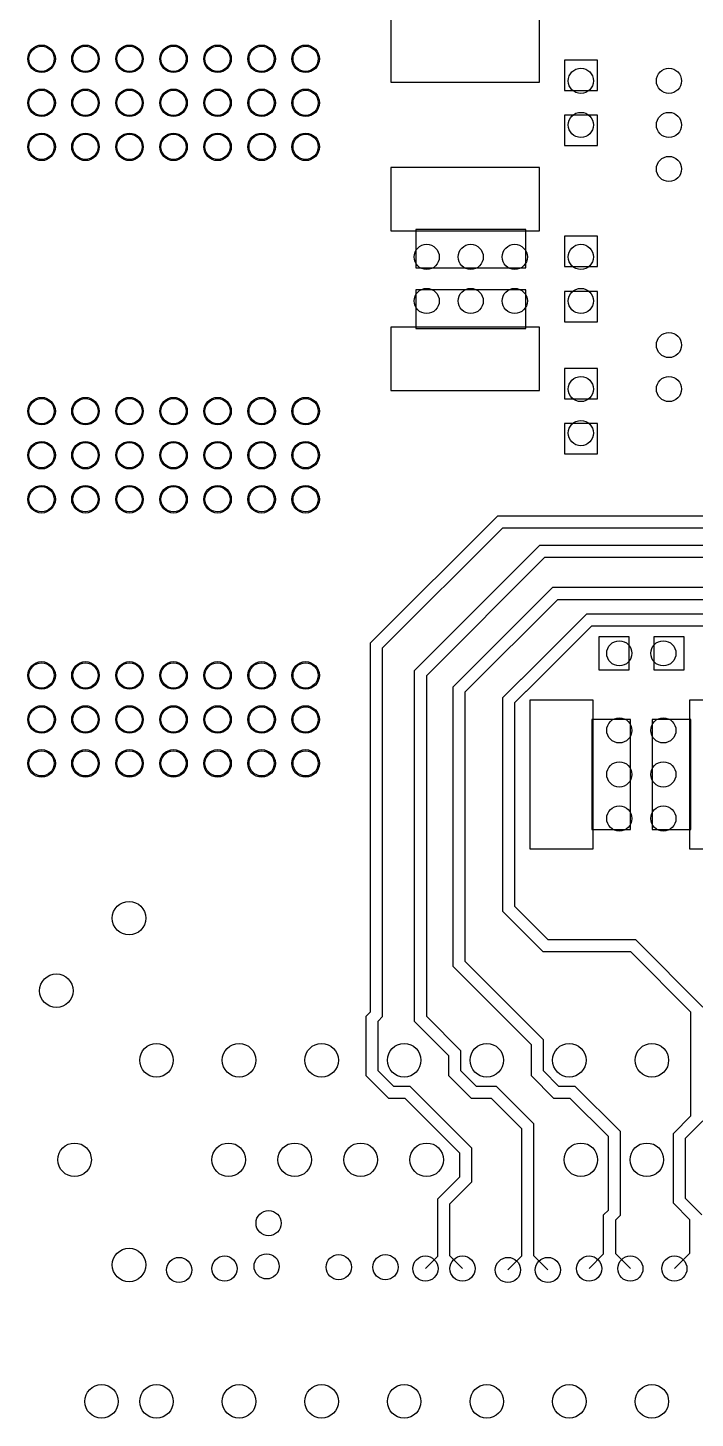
# Model space of a CAD drawing. Extents: x 1 to 15.9, y 0.4 to 4.
# Drawn here: x 2.762 to 3.239, y 1.016 to 2.01 of the extents above; entities that cross this region are included whole.
import ezdxf

# ---------------------------------------------------------------- set-up
doc = ezdxf.new("R2010")
doc.units = 0
doc.layers.get('0').update_dxf_attribs({"linetype": 'CONTINUOUS'})
doc.layers.add('gtl', color=1, linetype='CONTINUOUS')

# ---------------------------------------------------------------- blocks, each defined once
blk = doc.blocks.new('D14')
blk.add_lwpolyline([(-0.05315, -0.02265), (0.05315, -0.02265), (0.05315, 0.02265), (-0.05315, 0.02265)], close=True)
blk = doc.blocks.new('D15')
blk.add_lwpolyline([(-0.01085, -0.0118), (0.01085, -0.0118), (0.01085, 0.0118), (-0.01085, 0.0118)], close=True)
blk = doc.blocks.new('D18')
blk.add_lwpolyline([(-0.0118, -0.01085), (0.0118, -0.01085), (0.0118, 0.01085), (-0.0118, 0.01085)], close=True)
blk = doc.blocks.new('D29')
blk.add_lwpolyline([(-0.02265, -0.05315), (0.02265, -0.05315), (0.02265, 0.05315), (-0.02265, 0.05315)], close=True)
blk = doc.blocks.new('D35')
blk.add_circle((0, 0), 0.00985)
blk = doc.blocks.new('D84')
blk.add_lwpolyline([(-0.03935, -0.0138), (0.03935, -0.0138), (0.03935, 0.0138), (-0.03935, 0.0138)], close=True)
blk = doc.blocks.new('D89')
blk.add_lwpolyline([(-0.0138, -0.03935), (0.0138, -0.03935), (0.0138, 0.03935), (-0.0138, 0.03935)], close=True)
blk = doc.blocks.new('D120')
blk.add_circle((0, 0), 0.012)
blk = doc.blocks.new('D121')
blk.add_circle((0, 0), 0.009)

msp = doc.modelspace()

# ---------------------------------------------------------------- linework, layer by layer
at = {"layer": 'gtl', "color": 1}
for points in [[(3.1016, 1.6528), (3.2788, 1.6528), (3.2992, 1.6732)], [(3.0071, 1.5705), (3.0981, 1.6614)], [(3.0981, 1.6614), (3.2559, 1.6614)], [(3.0157, 1.5669), (3.1016, 1.6528)], [(3.0386, 1.5508), (3.1282, 1.6404)], [(3.0472, 1.5472), (3.1318, 1.6318)], [(3.1282, 1.6404), (3.3215, 1.6404)], [(3.1318, 1.6318), (3.325, 1.6318)], [(3.0662, 1.539), (3.1374, 1.6102), (3.3819, 1.6102)], [(3.0748, 1.3425), (3.0748, 1.5354), (3.141, 1.6016), (3.3855, 1.6016)], [(3.1151, 1.5446), (3.1618, 1.5913)], [(3.1618, 1.5913), (3.461, 1.5913)], [(3.1187, 1.536), (3.1654, 1.5827)], [(3.1654, 1.5827), (3.4646, 1.5827)], [(3.0071, 1.3067), (3.0071, 1.5705)], [(3.0157, 1.3032), (3.0157, 1.5669)], [(3.0386, 1.2996), (3.0386, 1.5508)], [(3.0472, 1.3032), (3.0472, 1.5472)], [(3.1016, 1.5315), (3.1148, 1.5446)], [(3.1148, 1.5446), (3.1151, 1.5446)], [(3.0662, 1.339), (3.0662, 1.539)], [(3.1016, 1.3783), (3.1016, 1.5315)], [(3.1102, 1.5279), (3.1184, 1.536)], [(3.1184, 1.536), (3.1187, 1.536)], [(3.1102, 1.3819), (3.1102, 1.5279)], [(3.1016, 1.3783), (3.1303, 1.3497)], [(3.1102, 1.3819), (3.1339, 1.3583)], [(3.1339, 1.3583), (3.1965, 1.3583)], [(3.1965, 1.3583), (3.2448, 1.3099)], [(3.0748, 1.3425), (3.1307, 1.2866)], [(3.1303, 1.3497), (3.1929, 1.3497)], [(3.1929, 1.3497), (3.2362, 1.3064)], [(3.0662, 1.339), (3.1221, 1.283)], [(3.004, 1.3036), (3.0071, 1.3067)], [(3.004, 1.2608), (3.004, 1.3036)], [(3.0126, 1.3), (3.0157, 1.3032)], [(3.0472, 1.3032), (3.0717, 1.2787)], [(3.2362, 1.2323), (3.2362, 1.3064)], [(3.0126, 1.2644), (3.0126, 1.3)], [(3.0386, 1.2996), (3.0631, 1.2752)], [(3.1221, 1.2608), (3.1221, 1.283)], [(3.1307, 1.2644), (3.1307, 1.2866)], [(3.0631, 1.2608), (3.0631, 1.2752)], [(3.0717, 1.2644), (3.0717, 1.2787)], [(3.0126, 1.2644), (3.0234, 1.2535), (3.0351, 1.2535), (3.0795, 1.2091)], [(3.0717, 1.2644), (3.0825, 1.2535)], [(3.1307, 1.2644), (3.1416, 1.2535), (3.1532, 1.2535)], [(3.004, 1.2608), (3.0199, 1.2449)], [(3.0631, 1.2608), (3.0789, 1.2449)], [(3.0825, 1.2535), (3.0968, 1.2535)], [(3.0968, 1.2535), (3.1239, 1.2265)], [(3.1221, 1.2608), (3.138, 1.2449)], [(3.1532, 1.2535), (3.1858, 1.221)], [(3.0199, 1.2449), (3.0315, 1.2449)], [(3.0315, 1.2449), (3.0709, 1.2056)], [(3.0789, 1.2449), (3.0933, 1.2449)], [(3.0933, 1.2449), (3.1153, 1.2229)], [(3.138, 1.2449), (3.1496, 1.2449)], [(3.1496, 1.2449), (3.1772, 1.2174)], [(3.1239, 1.132), (3.1239, 1.2265)], [(3.2237, 1.2197), (3.2362, 1.2323)], [(3.2323, 1.2162), (3.2448, 1.2287)], [(3.1153, 1.132), (3.1153, 1.2229)], [(3.1738, 1.1335), (3.1738, 1.1614), (3.1772, 1.1647), (3.1772, 1.2174)], [(3.1824, 1.1335), (3.1824, 1.1579), (3.1858, 1.1612), (3.1858, 1.221)], [(3.2237, 1.1697), (3.2237, 1.2197)], [(3.2323, 1.1732), (3.2323, 1.2162)], [(3.0637, 1.1693), (3.0795, 1.185), (3.0795, 1.2091)], [(3.0709, 1.1886), (3.0709, 1.2056)], [(3.0551, 1.1729), (3.0709, 1.1886)], [(3.0551, 1.1319), (3.0551, 1.1729)], [(3.0637, 1.1321), (3.0637, 1.1693)], [(3.2237, 1.1697), (3.2355, 1.1579)], [(3.2323, 1.1732), (3.2441, 1.1614)], [(3.2355, 1.1341), (3.2355, 1.1579)], [(3.2244, 1.123), (3.2355, 1.1341)], [(3.0463, 1.123), (3.0551, 1.1319)], [(3.0637, 1.1321), (3.0728, 1.123)], [(3.1053, 1.122), (3.1153, 1.132)], [(3.1239, 1.132), (3.1339, 1.122)], [(3.1634, 1.123), (3.1738, 1.1335)], [(3.1824, 1.1335), (3.1929, 1.123)]]:
    msp.add_lwpolyline(points, dxfattribs=at)

# ---------------------------------------------------------------- block references
at = {"layer": 'gtl'}
for name, p in [('D14', (3.0748, 1.9941)), ('D35', (2.7717, 1.9882)), ('D121', (2.7717, 1.9882)), ('D35', (2.8031, 1.9882)), ('D121', (2.8031, 1.9882)), ('D35', (2.8346, 1.9882)), ('D121', (2.8346, 1.9882)), ('D35', (2.8661, 1.9882)), ('D121', (2.8661, 1.9882)), ('D35', (2.8976, 1.9882)), ('D121', (2.8976, 1.9882)), ('D35', (2.9291, 1.9882)), ('D121', (2.9291, 1.9882)), ('D35', (2.9606, 1.9882)), ('D121', (2.9606, 1.9882)), ('D18', (3.1575, 1.9764)), ('D121', (3.1575, 1.9724)), ('D121', (3.2205, 1.9724)), ('D35', (2.7717, 1.9567)), ('D121', (2.7717, 1.9567)), ('D35', (2.8031, 1.9567)), ('D121', (2.8031, 1.9567)), ('D35', (2.8346, 1.9567)), ('D121', (2.8346, 1.9567)), ('D35', (2.8661, 1.9567)), ('D121', (2.8661, 1.9567)), ('D35', (2.8976, 1.9567)), ('D121', (2.8976, 1.9567)), ('D35', (2.9291, 1.9567)), ('D121', (2.9291, 1.9567)), ('D35', (2.9606, 1.9567)), ('D121', (2.9606, 1.9567)), ('D121', (3.1575, 1.9409)), ('D121', (3.2205, 1.9409)), ('D18', (3.1575, 1.937)), ('D35', (2.7717, 1.9252)), ('D121', (2.7717, 1.9252)), ('D35', (2.8031, 1.9252)), ('D121', (2.8031, 1.9252)), ('D35', (2.8346, 1.9252)), ('D121', (2.8346, 1.9252)), ('D35', (2.8661, 1.9252)), ('D121', (2.8661, 1.9252)), ('D35', (2.8976, 1.9252)), ('D121', (2.8976, 1.9252)), ('D35', (2.9291, 1.9252)), ('D121', (2.9291, 1.9252)), ('D35', (2.9606, 1.9252)), ('D121', (2.9606, 1.9252)), ('D14', (3.0748, 1.8878)), ('D121', (3.2205, 1.9094)), ('D84', (3.0787, 1.8524)), ('D18', (3.1575, 1.8504)), ('D121', (3.0472, 1.8465)), ('D121', (3.0787, 1.8465)), ('D121', (3.1102, 1.8465)), ('D121', (3.1575, 1.8465)), ('D121', (3.0472, 1.815)), ('D84', (3.0787, 1.8091)), ('D121', (3.0787, 1.815)), ('D121', (3.1102, 1.815)), ('D18', (3.1575, 1.811)), ('D121', (3.1575, 1.815)), ('D14', (3.0748, 1.7736)), ('D121', (3.2205, 1.7835)), ('D18', (3.1575, 1.7559)), ('D121', (3.1575, 1.752)), ('D121', (3.2205, 1.752)), ('D35', (2.7717, 1.7362)), ('D121', (2.7717, 1.7362)), ('D35', (2.8031, 1.7362)), ('D121', (2.8031, 1.7362)), ('D35', (2.8346, 1.7362)), ('D121', (2.8346, 1.7362)), ('D35', (2.8661, 1.7362)), ('D121', (2.8661, 1.7362)), ('D35', (2.8976, 1.7362)), ('D121', (2.8976, 1.7362)), ('D35', (2.9291, 1.7362)), ('D121', (2.9291, 1.7362)), ('D35', (2.9606, 1.7362)), ('D121', (2.9606, 1.7362)), ('D18', (3.1575, 1.7165)), ('D121', (3.1575, 1.7205)), ('D35', (2.7717, 1.7047)), ('D121', (2.7717, 1.7047)), ('D35', (2.8031, 1.7047)), ('D121', (2.8031, 1.7047)), ('D35', (2.8346, 1.7047)), ('D121', (2.8346, 1.7047)), ('D35', (2.8661, 1.7047)), ('D121', (2.8661, 1.7047)), ('D35', (2.8976, 1.7047)), ('D121', (2.8976, 1.7047)), ('D35', (2.9291, 1.7047)), ('D121', (2.9291, 1.7047)), ('D35', (2.9606, 1.7047)), ('D121', (2.9606, 1.7047)), ('D35', (2.7717, 1.6732)), ('D121', (2.7717, 1.6732)), ('D35', (2.8031, 1.6732)), ('D121', (2.8031, 1.6732)), ('D35', (2.8346, 1.6732)), ('D121', (2.8346, 1.6732)), ('D35', (2.8661, 1.6732)), ('D121', (2.8661, 1.6732)), ('D35', (2.8976, 1.6732)), ('D121', (2.8976, 1.6732)), ('D35', (2.9291, 1.6732)), ('D121', (2.9291, 1.6732)), ('D35', (2.9606, 1.6732)), ('D121', (2.9606, 1.6732)), ('D15', (3.1811, 1.563)), ('D121', (3.185, 1.563)), ('D121', (3.2165, 1.563)), ('D15', (3.2205, 1.563)), ('D35', (2.7717, 1.5472)), ('D121', (2.7717, 1.5472)), ('D35', (2.8031, 1.5472)), ('D121', (2.8031, 1.5472)), ('D35', (2.8346, 1.5472)), ('D121', (2.8346, 1.5472)), ('D35', (2.8661, 1.5472)), ('D121', (2.8661, 1.5472)), ('D35', (2.8976, 1.5472)), ('D121', (2.8976, 1.5472)), ('D35', (2.9291, 1.5472)), ('D121', (2.9291, 1.5472)), ('D35', (2.9606, 1.5472)), ('D121', (2.9606, 1.5472)), ('D35', (2.7717, 1.5157)), ('D121', (2.7717, 1.5157)), ('D35', (2.8031, 1.5157)), ('D121', (2.8031, 1.5157)), ('D35', (2.8346, 1.5157)), ('D121', (2.8346, 1.5157)), ('D35', (2.8661, 1.5157)), ('D121', (2.8661, 1.5157)), ('D35', (2.8976, 1.5157)), ('D121', (2.8976, 1.5157)), ('D35', (2.9291, 1.5157)), ('D121', (2.9291, 1.5157)), ('D35', (2.9606, 1.5157)), ('D121', (2.9606, 1.5157)), ('D29', (3.1437, 1.4764)), ('D29', (3.2579, 1.4764)), ('D89', (3.1791, 1.4764)), ('D121', (3.185, 1.5079)), ('D121', (3.2165, 1.5079)), ('D89', (3.2224, 1.4764)), ('D35', (2.7717, 1.4843)), ('D121', (2.7717, 1.4843)), ('D35', (2.8031, 1.4843)), ('D121', (2.8031, 1.4843)), ('D35', (2.8346, 1.4843)), ('D121', (2.8346, 1.4843)), ('D35', (2.8661, 1.4843)), ('D121', (2.8661, 1.4843)), ('D35', (2.8976, 1.4843)), ('D121', (2.8976, 1.4843)), ('D35', (2.9291, 1.4843)), ('D121', (2.9291, 1.4843)), ('D35', (2.9606, 1.4843)), ('D121', (2.9606, 1.4843)), ('D121', (3.185, 1.4764)), ('D121', (3.2165, 1.4764)), ('D121', (3.185, 1.4449)), ('D121', (3.2165, 1.4449)), ('D120', (2.8343, 1.3736)), ('D120', (2.7823, 1.3217)), ('D120', (2.8539, 1.272)), ('D120', (2.913, 1.272)), ('D120', (2.972, 1.272)), ('D120', (3.0311, 1.272)), ('D120', (3.0902, 1.272)), ('D120', (3.1492, 1.272)), ('D120', (3.2083, 1.272)), ('D120', (2.7953, 1.2008)), ('D120', (2.9055, 1.2008)), ('D120', (2.9528, 1.2008)), ('D120', (3, 1.2008)), ('D120', (3.0472, 1.2008)), ('D120', (3.1575, 1.2008)), ('D120', (3.2047, 1.2008)), ('D121', (2.9341, 1.1555)), ('D120', (2.8343, 1.1256)), ('D121', (2.9327, 1.1246)), ('D121', (2.8701, 1.122)), ('D121', (2.9026, 1.123)), ('D121', (2.9843, 1.124)), ('D121', (3.0177, 1.124)), ('D121', (3.0463, 1.123)), ('D121', (3.0728, 1.123)), ('D121', (3.1053, 1.122)), ('D121', (3.1339, 1.122)), ('D121', (3.1634, 1.123)), ('D121', (3.1929, 1.123)), ('D121', (3.2244, 1.123)), ('D120', (2.8146, 1.028)), ('D120', (2.8539, 1.028)), ('D120', (2.913, 1.028)), ('D120', (2.972, 1.028)), ('D120', (3.0311, 1.028)), ('D120', (3.0902, 1.028)), ('D120', (3.1492, 1.028)), ('D120', (3.2083, 1.028))]:
    msp.add_blockref(name, p, dxfattribs=at)

doc.saveas('drawing.dxf')
